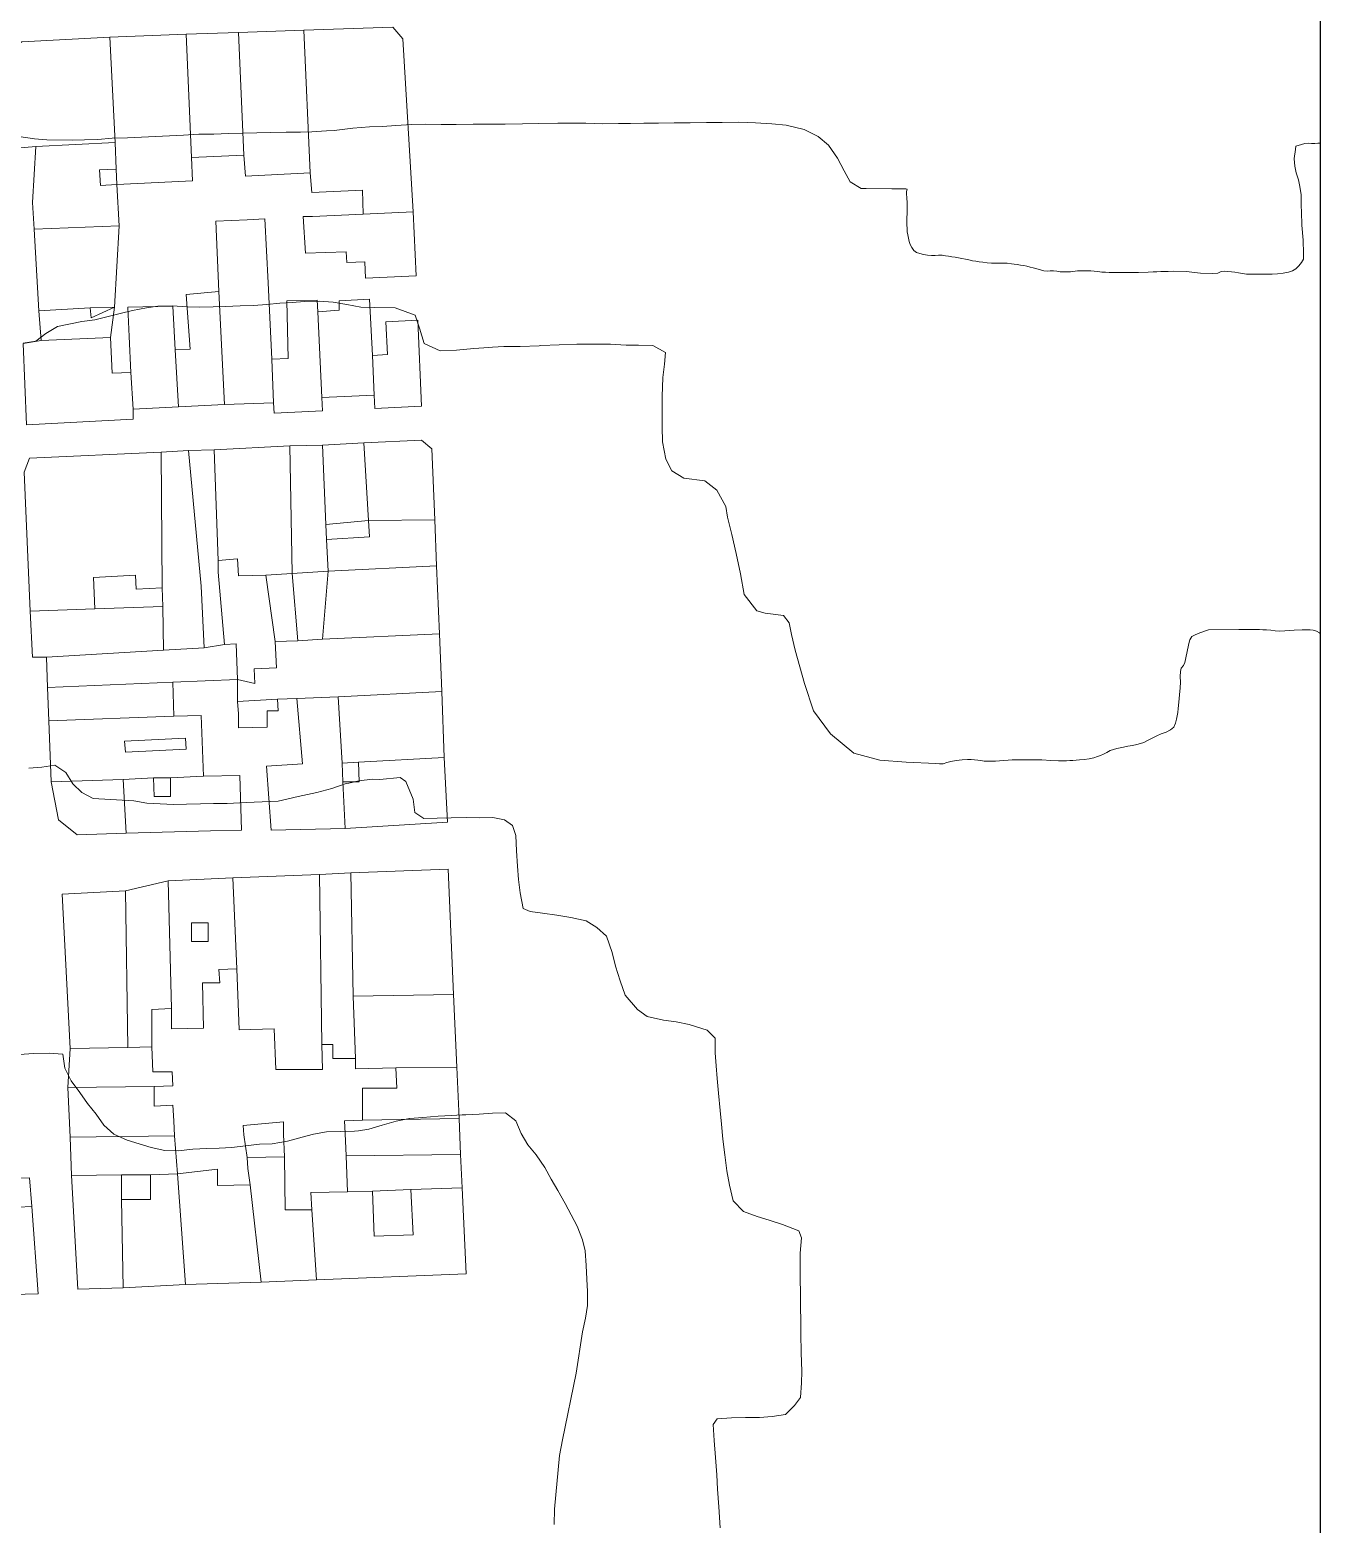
# Model space of a CAD drawing. Header units: kilometres. Extents: x 1172416 to 1173653, y 1051621 to 1052799.
# Drawn here: x 1173446.1 to 1173652.9, y 1052056.6 to 1052296.2 of the extents above; entities that cross this region are included whole.
import ezdxf

# ---------------------------------------------------------------- set-up
doc = ezdxf.new("R2010")
doc.units = ezdxf.units.KM
doc.header["$MEASUREMENT"] = 0
doc.layers.add('borde', color=1, linetype='Continuous')
doc.layers.add('terreno', color=7, linetype='Continuous')
doc.layers.add('edificios', color=44, linetype='Continuous', lineweight=5)

msp = doc.modelspace()

# ---------------------------------------------------------------- linework, layer by layer
at = {"layer": 'borde', "elevation": -10}
msp.add_lwpolyline([(1172415.94072, 1052798.73106), (1173652.93033, 1052798.73106), (1173652.93033, 1051620.96949), (1172415.94072, 1051620.96949)], close=True, dxfattribs=at)
at = {"layer": 'edificios', "elevation": 50}
for points in [[(1173491, 1052273.25001), (1173490, 1052296.125), (1173504.25, 1052296.625), (1173505.875, 1052294.75001), (1173507.5, 1052267.00001), (1173499.5, 1052266.625), (1173499.375, 1052270.50001), (1173491.25, 1052270.125), (1173491, 1052273.25001)], [(1173459.75, 1052278.125), (1173447, 1052277.50001), (1173442.75, 1052277.125), (1173442.25, 1052290.75001), (1173443, 1052292.875), (1173444.75, 1052294.25001), (1173458.875, 1052295.00001), (1173459.75, 1052278.125)], [(1173458.875, 1052295.00001), (1173471.125, 1052295.50001), (1173472, 1052275.75001), (1173472.125, 1052272.00001), (1173460, 1052271.375), (1173459.875, 1052273.875), (1173459.75, 1052278.125), (1173458.875, 1052295.00001)], [(1173471.125, 1052295.50001), (1173479.5, 1052295.75001), (1173480.375, 1052276.125), (1173472, 1052275.75001), (1173471.125, 1052295.50001)], [(1173479.5, 1052295.75001), (1173490, 1052296.125), (1173491, 1052273.25001), (1173480.625, 1052272.75001), (1173480.375, 1052276.125), (1173479.5, 1052295.75001)], [(1173459.75, 1052278.125), (1173459.875, 1052273.875), (1173457.25, 1052273.75001), (1173457.375, 1052271.25001), (1173460, 1052271.375), (1173460.375, 1052264.75001), (1173446.75, 1052264.25001), (1173446.5, 1052268.50001), (1173447, 1052277.50001), (1173459.75, 1052278.125)], [(1173460, 1052271.375), (1173457.375, 1052271.25001), (1173457.25, 1052273.75001), (1173459.875, 1052273.875), (1173460, 1052271.375)], [(1173476.375, 1052254.25001), (1173475.875, 1052265.50001), (1173480.875, 1052265.75001), (1173483.75, 1052265.875), (1173484.25, 1052255.625), (1173484.875, 1052243.375), (1173485.125, 1052236.375), (1173477.25, 1052236.125), (1173476.375, 1052254.25001)], [(1173507.5, 1052267.00001), (1173508, 1052256.75001), (1173499.875, 1052256.375), (1173499.75, 1052259.00001), (1173496.875, 1052258.875), (1173496.75, 1052260.625), (1173490.25, 1052260.375), (1173489.875, 1052266.25001), (1173491.375, 1052266.25001), (1173499.5, 1052266.625), (1173507.5, 1052267.00001)], [(1173460.375, 1052264.75001), (1173459.625, 1052251.75001), (1173455.75, 1052251.625), (1173447.5, 1052251.125), (1173446.75, 1052264.25001), (1173460.375, 1052264.75001)], [(1173469.375, 1052244.875), (1173471.75, 1052245.00001), (1173471.125, 1052253.75001), (1173476.375, 1052254.25001), (1173477.25, 1052236.125), (1173469.875, 1052235.75001), (1173469.375, 1052244.875)], [(1173455.75, 1052251.625), (1173455.875, 1052250.00001), (1173459.625, 1052251.75001), (1173459, 1052246.875), (1173447.875, 1052246.375), (1173447.5, 1052251.125), (1173455.75, 1052251.625)], [(1173459.625, 1052251.75001), (1173455.875, 1052250.00001), (1173455.75, 1052251.625), (1173459.625, 1052251.75001)], [(1173462.25, 1052241.25001), (1173462, 1052247.00001), (1173461.75, 1052251.75001), (1173469, 1052251.875), (1173469.375, 1052244.875), (1173469.875, 1052235.75001), (1173462.625, 1052235.375), (1173462.25, 1052241.25001)], [(1173484.875, 1052243.375), (1173487.5, 1052243.50001), (1173487.25, 1052252.75001), (1173492.125, 1052252.875), (1173492.25, 1052251.00001), (1173492.875, 1052237.25001), (1173493, 1052235.125), (1173485.25, 1052234.75001), (1173485.125, 1052236.375), (1173484.875, 1052243.375)], [(1173492.25, 1052251.00001), (1173495.625, 1052251.25001), (1173495.625, 1052252.75001), (1173500.5, 1052253.00001), (1173501, 1052244.00001), (1173501.25, 1052237.625), (1173492.875, 1052237.25001), (1173492.25, 1052251.00001)], [(1173501, 1052244.00001), (1173503.375, 1052244.125), (1173503.125, 1052249.375), (1173508.25, 1052249.625), (1173508.875, 1052235.875), (1173501.375, 1052235.50001), (1173501.25, 1052237.625), (1173501, 1052244.00001)], [(1173459, 1052246.875), (1173459.25, 1052241.125), (1173462.25, 1052241.25001), (1173462.625, 1052235.375), (1173462.625, 1052233.75001), (1173445.5, 1052232.875), (1173445, 1052245.875), (1173447.875, 1052246.375), (1173459, 1052246.875)], [(1173475.625, 1052228.875), (1173487.75, 1052229.50001), (1173488.125, 1052209.00001), (1173483.875, 1052208.75001), (1173479.5, 1052208.625), (1173479.375, 1052211.375), (1173476.25, 1052211.125), (1173475.625, 1052228.875)], [(1173487.75, 1052229.50001), (1173493, 1052229.625), (1173493.5, 1052216.875), (1173493.625, 1052214.50001), (1173493.875, 1052209.375), (1173488.125, 1052209.00001), (1173487.75, 1052229.50001)], [(1173493, 1052229.625), (1173499.625, 1052230.00001), (1173500.375, 1052217.50001), (1173493.5, 1052216.875), (1173493, 1052229.625)], [(1173499.625, 1052230.00001), (1173508.875, 1052230.375), (1173510.5, 1052229.00001), (1173511, 1052217.625), (1173500.375, 1052217.50001), (1173499.625, 1052230.00001)], [(1173467.25, 1052206.75001), (1173463.125, 1052206.50001), (1173463, 1052208.75001), (1173456.25, 1052208.375), (1173456.5, 1052203.375), (1173446.125, 1052203.00001), (1173445.125, 1052225.25001), (1173446, 1052227.50001), (1173467.125, 1052228.50001), (1173467.25, 1052206.75001)], [(1173467.125, 1052228.50001), (1173471.5, 1052228.75001), (1173473.5, 1052207.00001), (1173474, 1052197.125), (1173467.5, 1052196.75001), (1173467.375, 1052203.75001), (1173467.25, 1052206.75001), (1173467.125, 1052228.50001)], [(1173471.5, 1052228.75001), (1173475.625, 1052228.875), (1173476.25, 1052211.125), (1173476.25, 1052209.25001), (1173477.25, 1052197.625), (1173474, 1052197.125), (1173473.5, 1052207.00001), (1173471.5, 1052228.75001)], [(1173511, 1052217.625), (1173511.25, 1052210.25001), (1173493.875, 1052209.375), (1173493.625, 1052214.50001), (1173500.5, 1052214.875), (1173500.375, 1052217.50001), (1173511, 1052217.625)], [(1173500.375, 1052217.50001), (1173500.5, 1052214.875), (1173493.625, 1052214.50001), (1173493.5, 1052216.875), (1173500.375, 1052217.50001)], [(1173483.875, 1052208.75001), (1173485.375, 1052198.125), (1173485.625, 1052193.875), (1173482, 1052193.75001), (1173482.125, 1052191.375), (1173479.375, 1052192.00001), (1173479.125, 1052197.75001), (1173477.25, 1052197.625), (1173476.25, 1052209.25001), (1173476.25, 1052211.125), (1173479.375, 1052211.375), (1173479.5, 1052208.625), (1173483.875, 1052208.75001)], [(1173467.375, 1052203.75001), (1173456.5, 1052203.375), (1173456.25, 1052208.375), (1173463, 1052208.75001), (1173463.125, 1052206.50001), (1173467.25, 1052206.75001), (1173467.375, 1052203.75001)], [(1173488.125, 1052209.00001), (1173489, 1052198.25001), (1173485.375, 1052198.125), (1173483.875, 1052208.75001), (1173488.125, 1052209.00001)], [(1173493.875, 1052209.375), (1173493, 1052198.50001), (1173489, 1052198.25001), (1173488.125, 1052209.00001), (1173493.875, 1052209.375)], [(1173511.25, 1052210.25001), (1173511.75, 1052199.375), (1173493, 1052198.50001), (1173493.875, 1052209.375), (1173511.25, 1052210.25001)], [(1173467.375, 1052203.75001), (1173467.5, 1052196.75001), (1173448.75, 1052195.625), (1173446.5, 1052195.625), (1173446.125, 1052203.00001), (1173456.5, 1052203.375), (1173467.375, 1052203.75001)], [(1173511.75, 1052199.375), (1173512.125, 1052190.125), (1173495.5, 1052189.25001), (1173488.875, 1052189.00001), (1173485.75, 1052188.875), (1173479.375, 1052188.50001), (1173479.375, 1052192.00001), (1173482.125, 1052191.375), (1173482, 1052193.75001), (1173485.625, 1052193.875), (1173485.375, 1052198.125), (1173489, 1052198.25001), (1173493, 1052198.50001), (1173511.75, 1052199.375)], [(1173477.25, 1052197.625), (1173479.125, 1052197.75001), (1173479.375, 1052192.00001), (1173469, 1052191.625), (1173448.875, 1052190.75001), (1173448.75, 1052195.625), (1173467.5, 1052196.75001), (1173474, 1052197.125), (1173477.25, 1052197.625)], [(1173469, 1052191.625), (1173469.125, 1052186.125), (1173449.125, 1052185.375), (1173448.875, 1052190.75001), (1173469, 1052191.625)], [(1173485.75, 1052188.875), (1173485.875, 1052187.00001), (1173484.125, 1052187.00001), (1173484.125, 1052184.375), (1173479.5, 1052184.25001), (1173479.5, 1052186.50001), (1173479.375, 1052188.50001), (1173485.75, 1052188.875)], [(1173495.5, 1052189.25001), (1173496.125, 1052178.625), (1173496.25, 1052175.625), (1173496.625, 1052168.125), (1173484.75, 1052167.875), (1173484, 1052178.125), (1173489.75, 1052178.50001), (1173488.875, 1052189.00001), (1173495.5, 1052189.25001)], [(1173512.125, 1052190.125), (1173512.5, 1052179.50001), (1173498.75, 1052178.75001), (1173496.125, 1052178.625), (1173495.5, 1052189.25001), (1173512.125, 1052190.125)], [(1173469.125, 1052186.125), (1173473.5, 1052186.25001), (1173473.875, 1052176.50001), (1173468.625, 1052176.25001), (1173465.875, 1052176.25001), (1173461, 1052176.00001), (1173449.5, 1052175.625), (1173449.125, 1052185.375), (1173469.125, 1052186.125)], [(1173461.375, 1052180.375), (1173471.125, 1052180.875), (1173471, 1052182.625), (1173461.25, 1052182.125), (1173461.375, 1052180.375)], [(1173461.375, 1052180.375), (1173461.25, 1052182.125), (1173471, 1052182.625), (1173471.125, 1052180.875), (1173461.375, 1052180.375)], [(1173512.5, 1052179.50001), (1173513, 1052169.125), (1173496.625, 1052168.125), (1173496.25, 1052175.625), (1173498.875, 1052175.625), (1173498.75, 1052178.75001), (1173512.5, 1052179.50001)], [(1173498.75, 1052178.75001), (1173498.875, 1052175.625), (1173496.25, 1052175.625), (1173496.125, 1052178.625), (1173498.75, 1052178.75001)], [(1173461, 1052176.00001), (1173461.5, 1052167.375), (1173453.625, 1052167.125), (1173450.625, 1052169.50001), (1173449.5, 1052175.625), (1173461, 1052176.00001)], [(1173473.875, 1052176.50001), (1173479.75, 1052176.625), (1173480, 1052167.875), (1173475, 1052167.75001), (1173461.5, 1052167.375), (1173461, 1052176.00001), (1173465.875, 1052176.25001), (1173466, 1052173.25001), (1173468.625, 1052173.25001), (1173468.625, 1052176.25001), (1173473.875, 1052176.50001)], [(1173468.625, 1052176.25001), (1173468.625, 1052173.25001), (1173466, 1052173.25001), (1173465.875, 1052176.25001), (1173468.625, 1052176.25001)], [(1173468.25, 1052159.75001), (1173478.625, 1052160.25001), (1173479.25, 1052145.625), (1173476.375, 1052145.50001), (1173476.5, 1052143.375), (1173473.75, 1052143.375), (1173473.875, 1052136.125), (1173468.75, 1052136.00001), (1173468.75, 1052139.25001), (1173468.25, 1052159.75001)], [(1173478.625, 1052160.25001), (1173492.5, 1052160.75001), (1173492.875, 1052133.50001), (1173493, 1052129.50001), (1173485.5, 1052129.50001), (1173485.25, 1052136.00001), (1173479.625, 1052135.875), (1173479.25, 1052145.625), (1173478.625, 1052160.25001)], [(1173492.5, 1052160.75001), (1173497.5, 1052161.00001), (1173497.875, 1052141.25001), (1173498.25, 1052131.25001), (1173494.625, 1052131.25001), (1173494.625, 1052133.50001), (1173492.875, 1052133.50001), (1173492.5, 1052160.75001)], [(1173497.5, 1052161.00001), (1173513.125, 1052161.625), (1173514, 1052141.50001), (1173497.875, 1052141.25001), (1173497.5, 1052161.00001)], [(1173461.75, 1052133.00001), (1173452.5, 1052132.875), (1173451.25, 1052157.625), (1173461.375, 1052158.125), (1173461.75, 1052133.00001)], [(1173461.375, 1052158.125), (1173468.25, 1052159.75001), (1173468.75, 1052139.25001), (1173465.625, 1052139.125), (1173465.625, 1052133.125), (1173461.75, 1052133.00001), (1173461.375, 1052158.125)], [(1173474.625, 1052150.00001), (1173474.625, 1052153.00001), (1173472, 1052153.00001), (1173472, 1052150.00001), (1173474.625, 1052150.00001)], [(1173474.625, 1052150.00001), (1173472, 1052150.00001), (1173472, 1052153.00001), (1173474.625, 1052153.00001), (1173474.625, 1052150.00001)], [(1173479.25, 1052145.625), (1173479.625, 1052135.875), (1173485.25, 1052136.00001), (1173485.5, 1052129.50001), (1173493, 1052129.50001), (1173492.875, 1052133.50001), (1173494.625, 1052133.50001), (1173494.625, 1052131.25001), (1173498.25, 1052131.25001), (1173498.25, 1052129.625), (1173504.75, 1052129.75001), (1173504.875, 1052126.50001), (1173499.375, 1052126.50001), (1173499.375, 1052121.375), (1173496.5, 1052121.25001), (1173496.625, 1052119.25001), (1173496.75, 1052115.625), (1173497, 1052109.875), (1173491.125, 1052109.75001), (1173491.25, 1052107.00001), (1173487, 1052107.00001), (1173486.875, 1052115.50001), (1173486.75, 1052119.125), (1173486.75, 1052121.125), (1173480.25, 1052120.50001), (1173480.375, 1052119.00001), (1173480.875, 1052115.375), (1173481, 1052113.625), (1173481.375, 1052111.00001), (1173476.125, 1052110.875), (1173476.125, 1052113.50001), (1173469.75, 1052112.75001), (1173469.25, 1052118.875), (1173469.125, 1052121.25001), (1173469, 1052123.75001), (1173466, 1052123.625), (1173466, 1052126.75001), (1173469, 1052126.875), (1173468.875, 1052129.125), (1173465.75, 1052129.125), (1173465.625, 1052133.125), (1173465.625, 1052139.125), (1173468.75, 1052139.25001), (1173468.75, 1052136.00001), (1173473.875, 1052136.125), (1173473.75, 1052143.375), (1173476.5, 1052143.375), (1173476.375, 1052145.50001), (1173479.25, 1052145.625)], [(1173514, 1052141.50001), (1173514.5, 1052129.875), (1173504.75, 1052129.75001), (1173498.25, 1052129.625), (1173498.25, 1052131.25001), (1173497.875, 1052141.25001), (1173514, 1052141.50001)], [(1173465.625, 1052133.125), (1173465.75, 1052129.125), (1173468.875, 1052129.125), (1173469, 1052126.875), (1173466, 1052126.75001), (1173452.125, 1052126.625), (1173452.5, 1052132.875), (1173461.75, 1052133.00001), (1173465.625, 1052133.125)], [(1173514.5, 1052129.875), (1173514.875, 1052121.625), (1173499.375, 1052121.375), (1173499.375, 1052126.50001), (1173504.875, 1052126.50001), (1173504.75, 1052129.75001), (1173514.5, 1052129.875)], [(1173466, 1052126.75001), (1173466, 1052123.625), (1173469, 1052123.75001), (1173469.125, 1052121.25001), (1173469.25, 1052118.875), (1173452.5, 1052118.625), (1173452.125, 1052126.625), (1173466, 1052126.75001)], [(1173486.875, 1052115.50001), (1173480.875, 1052115.375), (1173480.375, 1052119.00001), (1173480.25, 1052120.50001), (1173486.75, 1052121.125), (1173486.75, 1052119.125), (1173486.875, 1052115.50001)], [(1173514.875, 1052121.625), (1173515.125, 1052115.875), (1173496.75, 1052115.625), (1173496.625, 1052119.25001), (1173496.5, 1052121.25001), (1173499.375, 1052121.375), (1173514.875, 1052121.625)], [(1173469.25, 1052118.875), (1173469.75, 1052112.75001), (1173465.375, 1052112.625), (1173460.75, 1052112.625), (1173452.75, 1052112.50001), (1173452.5, 1052118.625), (1173469.25, 1052118.875)], [(1173486.875, 1052115.50001), (1173487, 1052107.00001), (1173491.25, 1052107.00001), (1173492, 1052095.75001), (1173483.125, 1052095.375), (1173481.375, 1052111.00001), (1173481, 1052113.625), (1173480.875, 1052115.375), (1173486.875, 1052115.50001)], [(1173515.125, 1052115.875), (1173515.375, 1052110.50001), (1173507.125, 1052110.25001), (1173501, 1052110.00001), (1173497, 1052109.875), (1173496.75, 1052115.625), (1173515.125, 1052115.875)], [(1173446, 1052112.125), (1173446.375, 1052107.50001), (1173435.375, 1052107.00001), (1173433.375, 1052111.875), (1173435.125, 1052112.00001), (1173446, 1052112.125)], [(1173460.75, 1052112.625), (1173460.75, 1052108.625), (1173461, 1052094.50001), (1173453.75, 1052094.25001), (1173452.75, 1052112.50001), (1173460.75, 1052112.625)], [(1173469.75, 1052112.75001), (1173471, 1052095.00001), (1173461, 1052094.50001), (1173460.75, 1052108.625), (1173465.375, 1052108.625), (1173465.375, 1052112.625), (1173469.75, 1052112.75001)], [(1173465.375, 1052112.625), (1173465.375, 1052108.625), (1173460.75, 1052108.625), (1173460.75, 1052112.625), (1173465.375, 1052112.625)], [(1173481.375, 1052111.00001), (1173483.125, 1052095.375), (1173471, 1052095.00001), (1173469.75, 1052112.75001), (1173476.125, 1052113.50001), (1173476.125, 1052110.875), (1173481.375, 1052111.00001)], [(1173515.375, 1052110.50001), (1173516, 1052096.75001), (1173492, 1052095.75001), (1173491.25, 1052107.00001), (1173491.125, 1052109.75001), (1173497, 1052109.875), (1173501, 1052110.00001), (1173501.25, 1052102.75001), (1173507.5, 1052103.00001), (1173507.125, 1052110.25001), (1173515.375, 1052110.50001)], [(1173507.125, 1052110.25001), (1173507.5, 1052103.00001), (1173501.25, 1052102.75001), (1173501, 1052110.00001), (1173507.125, 1052110.25001)], [(1173446.375, 1052107.50001), (1173447.375, 1052093.50001), (1173441.125, 1052093.375), (1173435.375, 1052107.00001), (1173446.375, 1052107.50001)]]:
    msp.add_lwpolyline(points, dxfattribs=at)
at = {"layer": 'terreno', "lineweight": 0, "ltscale": 2090}
for points, elevation in [([(1173440.29707, 1052279.67645), (1173446.78594, 1052278.72041), (1173448.77075, 1052278.5746), (1173452.97131, 1052278.51903), (1173454.83731, 1052278.54566), (1173456.93604, 1052278.63438), (1173459.26624, 1052278.84318), (1173461.71624, 1052278.87852), (1173470.69292, 1052279.30009), (1173473.14037, 1052279.45243), (1173475.53138, 1052279.48651), (1173477.92112, 1052279.57957), (1173480.25412, 1052279.61337), (1173482.46987, 1052279.70363), (1173484.68586, 1052279.73588), (1173487.13488, 1052279.77122), (1173489.46787, 1052279.80502), (1173491.27588, 1052279.83139), (1173493.60635, 1052279.98118), (1173494.82806, 1052280.06285), (1173497.84658, 1052280.42584), (1173500.53982, 1052280.63232), (1173502.60666, 1052280.69888), (1173504.76209, 1052280.85487), (1173507.32151, 1052281.01573), (1173509.47736, 1052281.08271), (1173511.99483, 1052281.01835), (1173514.42089, 1052281.04259), (1173517.11694, 1052281.07006), (1173519.588, 1052281.0945), (1173522.28428, 1052281.07697), (1173525.06933, 1052281.10487), (1173527.67519, 1052281.17594), (1173530.68525, 1052281.20687), (1173532.97631, 1052281.22947), (1173535.22357, 1052281.20787), (1173537.87505, 1052281.14413), (1173540.43611, 1052281.16999), (1173542.36816, 1052281.18993), (1173544.5252, 1052281.21092), (1173546.86126, 1052281.23473), (1173549.37731, 1052281.26037), (1173551.93837, 1052281.28623), (1173554.54444, 1052281.3123), (1173557.06049, 1052281.33793), (1173559.71156, 1052281.36421), (1173562.40803, 1052281.30169), (1173565.01614, 1052281.10375), (1173567.31022, 1052280.90235), (1173570.19263, 1052280.21263), (1173572.44987, 1052279.11201), (1173574.08257, 1052277.69046), (1173575.54138, 1052275.59307), (1173576.59476, 1052273.58179), (1173577.55589, 1052271.83912), (1173579.31992, 1052270.77821), (1173580.13402, 1052270.76797), (1173584.26267, 1052270.69309), (1173584.51167, 1052270.69523), (1173585.81809, 1052270.71586), (1173586.48334, 1052270.72653), (1173586.72621, 1052270.64997), (1173586.64038, 1052270.28573), (1173586.62493, 1052269.91646), (1173586.66754, 1052269.24194), (1173586.72175, 1052268.48047), (1173586.74209, 1052267.75834), (1173586.73938, 1052267.19246), (1173586.69798, 1052266.6659), (1173586.67864, 1052266.12644), (1173586.67003, 1052265.53669), (1173586.67666, 1052264.93385), (1173586.69489, 1052264.34522), (1173586.72783, 1052263.81551), (1173586.81586, 1052263.30588), (1173586.91408, 1052262.79196), (1173587.02068, 1052262.26792), (1173587.18385, 1052261.76464), (1173587.46697, 1052261.27657), (1173587.7954, 1052260.82691), (1173588.22572, 1052260.51404), (1173588.74763, 1052260.32445), (1173589.35645, 1052260.15558), (1173589.98443, 1052260.06248), (1173590.60962, 1052260.03003), (1173591.19433, 1052260.03024), (1173591.76961, 1052260.08474), (1173592.32934, 1052260.04399), (1173592.84653, 1052259.97722), (1173593.35191, 1052259.90222), (1173593.86318, 1052259.81541), (1173594.40398, 1052259.7214), (1173594.95147, 1052259.6256), (1173595.50081, 1052259.52481), (1173596.05951, 1052259.41621), (1173596.61745, 1052259.29279), (1173597.17466, 1052259.18285), (1173597.717, 1052259.08502), (1173598.25822, 1052259.00786), (1173598.83175, 1052258.93901), (1173599.5245, 1052258.85888), (1173600.24736, 1052258.79205), (1173600.94964, 1052258.77763), (1173601.61227, 1052258.77645), (1173602.74512, 1052258.77478), (1173603.44132, 1052258.68707), (1173603.86302, 1052258.6321), (1173604.36688, 1052258.5636), (1173604.89731, 1052258.47854), (1173605.42229, 1052258.38297), (1173605.93045, 1052258.28265), (1173606.43038, 1052258.16145), (1173606.94366, 1052258.03782), (1173607.50822, 1052257.88692), (1173608.07552, 1052257.69004), (1173608.64597, 1052257.56316), (1173609.15978, 1052257.50354), (1173609.6644, 1052257.55921), (1173610.17265, 1052257.55057), (1173610.71207, 1052257.50171), (1173611.25868, 1052257.41474), (1173611.89904, 1052257.38254), (1173612.90719, 1052257.40171), (1173614.00676, 1052257.54714), (1173615.01235, 1052257.5768), (1173615.6376, 1052257.56852), (1173616.16773, 1052257.54998), (1173616.71294, 1052257.51316), (1173617.31676, 1052257.45445), (1173617.93142, 1052257.35712), (1173618.54449, 1052257.31512), (1173619.13312, 1052257.29451), (1173619.7152, 1052257.28754), (1173620.4914, 1052257.2898), (1173622.04432, 1052257.29565), (1173623.79139, 1052257.3059), (1173625.34916, 1052257.34445), (1173626.15009, 1052257.37216), (1173626.76115, 1052257.40432), (1173627.36908, 1052257.42963), (1173627.9652, 1052257.45023), (1173628.55901, 1052257.46248), (1173629.43583, 1052257.47953), (1173631.44395, 1052257.44583), (1173633.73397, 1052257.1894), (1173635.72941, 1052257.12446), (1173636.55584, 1052257.18963), (1173637.0752, 1052257.44289), (1173637.60972, 1052257.48186), (1173638.15494, 1052257.44539), (1173638.70491, 1052257.38643), (1173639.26362, 1052257.314), (1173639.86842, 1052257.2233), (1173640.48199, 1052257.10679), (1173641.13667, 1052257.04381), (1173641.92509, 1052257.00046), (1173642.74614, 1052257.00227), (1173643.51868, 1052257.00634), (1173644.09721, 1052257.00901), (1173644.6272, 1052257.01947), (1173645.22217, 1052257.03338), (1173646.07541, 1052257.06834), (1173646.98695, 1052257.17923), (1173647.85056, 1052257.35041), (1173648.50426, 1052257.53261), (1173649.02201, 1052257.88404), (1173649.49659, 1052258.3781), (1173649.93493, 1052258.88717), (1173650.24215, 1052259.42096), (1173650.2915, 1052260.31692), (1173650.22396, 1052262.44942), (1173650.01583, 1052264.88679), (1173649.93193, 1052267.02556), (1173649.91612, 1052267.95673), (1173649.91454, 1052268.58575), (1173649.89832, 1052269.20839), (1173649.86857, 1052269.80497), (1173649.79868, 1052270.39218), (1173649.701, 1052271.07528), (1173649.49041, 1052272.13555), (1173649.09803, 1052273.25781), (1173648.89099, 1052274.30909), (1173648.80685, 1052274.94908), (1173648.78085, 1052275.48883), (1173648.83223, 1052276.0191), (1173648.90556, 1052276.57757), (1173649.03444, 1052277.56033), (1173649.97136, 1052277.81193), (1173650.50306, 1052277.9548), (1173651.00918, 1052278.0445), (1173651.53851, 1052277.98127), (1173652.05889, 1052277.97835), (1173652.56867, 1052277.9992), (1173652.93033, 1052278.01335)], 30), ([(1173444.98537, 1052245.97183), (1173447.02203, 1052246.29327), (1173448.63764, 1052247.48282), (1173450.4885, 1052248.61847), (1173454.38501, 1052249.43257), (1173456.48092, 1052249.69627), (1173460.54961, 1052250.68917), (1173462.52546, 1052251.18434), (1173464.73557, 1052251.62461), (1173466.59851, 1052251.88424), (1173468.8725, 1052251.91778), (1173471.26633, 1052251.77684), (1173473.2496, 1052251.74702), (1173475.4666, 1052251.77928), (1173477.4486, 1052251.80846), (1173479.78008, 1052251.95825), (1173481.93807, 1052251.99024), (1173484.03555, 1052252.13696), (1173486.13273, 1052252.34268), (1173488.11321, 1052252.48786), (1173490.09467, 1052252.63303), (1173492.42767, 1052252.66683), (1173494.7045, 1052252.52437), (1173496.86838, 1052252.14734), (1173499.14955, 1052251.71387), (1173501.30782, 1052251.68685), (1173504.63338, 1052251.61825), (1173507.85494, 1052250.46507), (1173508.55073, 1052248.36015), (1173509.29418, 1052245.89641), (1173511.82285, 1052244.70804), (1173514.47249, 1052244.8253), (1173517.25552, 1052245.0782), (1173519.63191, 1052245.2462), (1173520.21976, 1052245.28794), (1173522.06038, 1052245.39546), (1173524.66644, 1052245.42251), (1173527.7211, 1052245.54266), (1173528.00805, 1052245.55799), (1173530.90955, 1052245.70943), (1173533.7394, 1052245.78353), (1173536.30047, 1052245.80938), (1173536.38848, 1052245.8088), (1173539.13174, 1052245.79249), (1173541.64962, 1052245.63813), (1173543.62688, 1052245.61328), (1173545.96314, 1052245.59208), (1173547.95259, 1052244.44421), (1173547.79111, 1052242.60033), (1173547.54309, 1052240.44103), (1173547.43901, 1052237.42934), (1173547.42191, 1052234.64307), (1173547.44368, 1052232.53103), (1173547.5127, 1052230.15017), (1173548.02778, 1052227.33336), (1173548.99643, 1052225.47672), (1173550.89603, 1052224.29842), (1173554.25819, 1052223.87995), (1173556.18638, 1052222.35777), (1173557.63953, 1052219.75231), (1173557.92451, 1052218.03351), (1173558.62642, 1052215.25456), (1173559.28658, 1052212.2054), (1173559.99256, 1052208.97745), (1173560.56596, 1052205.65787), (1173562.59133, 1052203.01606), (1173563.96618, 1052202.63738), (1173566.89112, 1052202.26189), (1173567.80153, 1052201.10303), (1173568.17908, 1052199.26464), (1173568.74372, 1052196.75408), (1173569.49022, 1052194.06535), (1173570.23571, 1052191.37661), (1173571.68412, 1052186.989), (1173574.40234, 1052183.30833), (1173578.16983, 1052180.23354), (1173582.31831, 1052179.11165), (1173586.58415, 1052178.78037), (1173587.74754, 1052178.71475), (1173590.15616, 1052178.61489), (1173591.27975, 1052178.53958), (1173591.91584, 1052178.49702), (1173592.50194, 1052178.51724), (1173593.07297, 1052178.73739), (1173593.71288, 1052178.87353), (1173594.58397, 1052179.01257), (1173595.51354, 1052179.15755), (1173596.3783, 1052179.18539), (1173596.97322, 1052179.17514), (1173597.50096, 1052179.13274), (1173598.02621, 1052179.0855), (1173598.54484, 1052179.02856), (1173599.05944, 1052178.94377), (1173599.59795, 1052178.91392), (1173600.22001, 1052178.90964), (1173600.86405, 1052178.94746), (1173601.51607, 1052178.98898), (1173602.20272, 1052179.03899), (1173602.89743, 1052179.11038), (1173603.57101, 1052179.13966), (1173604.15052, 1052179.14785), (1173604.70595, 1052179.13341), (1173605.26167, 1052179.13281), (1173605.817, 1052179.14039), (1173606.37263, 1052179.15646), (1173607.06933, 1052179.16201), (1173608.33154, 1052179.13485), (1173609.73402, 1052179.01434), (1173610.99558, 1052178.98584), (1173611.6921, 1052178.99072), (1173612.24772, 1052179.00864), (1173612.79399, 1052179.03133), (1173613.30458, 1052179.05503), (1173613.80564, 1052179.08717), (1173614.35748, 1052179.1284), (1173615.11259, 1052179.1914), (1173615.91346, 1052179.30245), (1173616.65966, 1052179.48841), (1173617.22042, 1052179.65751), (1173617.71449, 1052179.86199), (1173618.21571, 1052180.07632), (1173618.7426, 1052180.32327), (1173619.25541, 1052180.62384), (1173619.80203, 1052180.82288), (1173620.33155, 1052180.97217), (1173620.86142, 1052181.0798), (1173621.4251, 1052181.19458), (1173622.12435, 1052181.33117), (1173622.86151, 1052181.45108), (1173623.56102, 1052181.6015), (1173624.12822, 1052181.74846), (1173624.64567, 1052181.94938), (1173625.15427, 1052182.18541), (1173625.67746, 1052182.44185), (1173626.1937, 1052182.72126), (1173626.75025, 1052183.00635), (1173627.46216, 1052183.32734), (1173628.23951, 1052183.58628), (1173628.9529, 1052183.97944), (1173629.48664, 1052184.40494), (1173629.75494, 1052185.02789), (1173629.90675, 1052185.64814), (1173630.02675, 1052186.19241), (1173630.12298, 1052186.72005), (1173630.19703, 1052187.35827), (1173630.30381, 1052188.41634), (1173630.40476, 1052189.57889), (1173630.49212, 1052190.69204), (1173630.52988, 1052191.60945), (1173630.47116, 1052192.48241), (1173630.5296, 1052193.29057), (1173630.67276, 1052193.83627), (1173631.04187, 1052194.24901), (1173631.23017, 1052194.72625), (1173631.35466, 1052195.23452), (1173631.46913, 1052195.74825), (1173631.5781, 1052196.2618), (1173631.67657, 1052196.77262), (1173631.7507, 1052197.28666), (1173631.85846, 1052197.80737), (1173632.01967, 1052198.37733), (1173632.35711, 1052198.93475), (1173632.89769, 1052199.21394), (1173633.65651, 1052199.48289), (1173635.05348, 1052199.97813), (1173639.89891, 1052200.02982), (1173642.30856, 1052200.03455), (1173643.1908, 1052200.03246), (1173643.74393, 1052200.01286), (1173644.32374, 1052199.99004), (1173645.00935, 1052199.9407), (1173645.71877, 1052199.82381), (1173646.44048, 1052199.79264), (1173647.26855, 1052199.82398), (1173648.75253, 1052199.96153), (1173650.07948, 1052199.99158), (1173650.79871, 1052199.99033), (1173651.33077, 1052199.98279), (1173651.82409, 1052199.9229), (1173652.32442, 1052199.75004), (1173652.84978, 1052199.49912), (1173652.93033, 1052199.41955)], 20), ([(1173445.9139, 1052177.79841), (1173447.95336, 1052177.94386), (1173450.04802, 1052178.26658), (1173451.81442, 1052177.12467), (1173452.95006, 1052175.2748), (1173454.36954, 1052173.89527), (1173456.19213, 1052172.93064), (1173462.7303, 1052172.55785), (1173464.8362, 1052172.18057), (1173466.93674, 1052172.0943), (1173469.09629, 1052172.00828), (1173471.19629, 1052172.03899), (1173473.4123, 1052172.07126), (1173475.51103, 1052172.15996), (1173477.6693, 1052172.13296), (1173480.72582, 1052172.28511), (1173485.88798, 1052172.54301), (1173489.0959, 1052173.2579), (1173492.05106, 1052173.91562), (1173494.49236, 1052174.53497), (1173496.75486, 1052175.32549), (1173497.20145, 1052175.42156), (1173498.79098, 1052175.76294), (1173501.00291, 1052176.02818), (1173502.17017, 1052175.98759), (1173505.4529, 1052176.3108), (1173506.36094, 1052175.66796), (1173507.51622, 1052172.8141), (1173507.80701, 1052170.70531), (1173509.20961, 1052169.73073), (1173511.36545, 1052169.7977), (1173513.6125, 1052169.8201), (1173515.99335, 1052169.88912), (1173518.15061, 1052169.86611), (1173520.30665, 1052169.88809), (1173522.15842, 1052169.53462), (1173523.45567, 1052168.63557), (1173523.97526, 1052167.00385), (1173524.09069, 1052164.53422), (1173524.24993, 1052162.10878), (1173524.40591, 1052159.95435), (1173524.6979, 1052157.79956), (1173525.17255, 1052155.28858), (1173526.25465, 1052154.85055), (1173528.23516, 1052154.55569), (1173530.57487, 1052154.21949), (1173532.78079, 1052153.83767), (1173535.25734, 1052153.3231), (1173536.9743, 1052152.27697), (1173538.51686, 1052150.88501), (1173539.39714, 1052148.2429), (1173539.95934, 1052146.04634), (1173540.70116, 1052143.71762), (1173541.53279, 1052141.4343), (1173543.49864, 1052139.11825), (1173545.0281, 1052137.96423), (1173547.63985, 1052137.40629), (1173549.66535, 1052137.11263), (1173551.78128, 1052136.72939), (1173554.63074, 1052135.80751), (1173555.93677, 1052134.52446), (1173555.96057, 1052132.18841), (1173556.11635, 1052130.07799), (1173556.27172, 1052128.05756), (1173556.47553, 1052125.72334), (1173556.72863, 1052122.89431), (1173556.92961, 1052120.7401), (1173557.17885, 1052118.31608), (1173557.47349, 1052115.80226), (1173557.81435, 1052113.24466), (1173558.24196, 1052110.95748), (1173558.80662, 1052108.44692), (1173560.48676, 1052106.71158), (1173562.65156, 1052105.92453), (1173564.58951, 1052105.31546), (1173566.75289, 1052104.61741), (1173569.32473, 1052103.61024), (1173569.78494, 1052102.49129), (1173569.58516, 1052100.0632), (1173569.56256, 1052097.81593), (1173569.58229, 1052095.9289), (1173569.60489, 1052093.63783), (1173569.62891, 1052091.25678), (1173569.64905, 1052089.27974), (1173569.67104, 1052087.12268), (1173569.74596, 1052084.11282), (1173569.8221, 1052081.05796), (1173569.79542, 1052079.26071), (1173569.63942, 1052076.87782), (1173568.67728, 1052075.59629), (1173567.19584, 1052074.15734), (1173565.08603, 1052073.86654), (1173563.02062, 1052073.70999), (1173560.81957, 1052073.6878), (1173558.57372, 1052073.6204), (1173556.23828, 1052073.46258), (1173555.61844, 1052072.55766), (1173555.77928, 1052069.99722), (1173555.98576, 1052067.30398), (1173556.19487, 1052064.47476), (1173556.30746, 1052062.18412), (1173556.51556, 1052059.35588), (1173556.72916, 1052055.98763)], 10)]:
    msp.add_lwpolyline(points, dxfattribs=dict(at, elevation=elevation))
msp.add_lwpolyline([(1173444.42029, 1052131.87133), (1173446.63449, 1052132.07759), (1173449.1415, 1052132.1142), (1173451.36031, 1052131.97145), (1173451.68483, 1052129.70079), (1173452.70628, 1052127.67438), (1173454.07392, 1052125.82758), (1173455.32528, 1052124.03725), (1173456.69139, 1052122.30744), (1173457.94148, 1052120.57511), (1173459.53724, 1052119.14039), (1173461.65083, 1052118.17911), (1173463.5848, 1052117.56601), (1173465.5175, 1052117.01091), (1173467.68294, 1052116.5169), (1173469.84249, 1052116.43088), (1173472.17241, 1052116.69867), (1173474.44487, 1052116.84821), (1173476.42789, 1052116.87637), (1173478.46762, 1052116.96482), (1173480.62255, 1052117.22882), (1173482.89346, 1052117.49533), (1173484.93321, 1052117.58278), (1173487.37732, 1052118.02712), (1173489.70162, 1052118.64392), (1173491.56046, 1052119.13755), (1173493.59685, 1052119.517), (1173495.87087, 1052119.54951), (1173498.08787, 1052119.58179), (1173498.76449, 1052119.67591), (1173500.41553, 1052119.90657), (1173502.56456, 1052120.57956), (1173504.77187, 1052121.19482), (1173506.92304, 1052121.6238), (1173506.98199, 1052121.63507), (1173509.08045, 1052121.78178), (1173511.52664, 1052121.99312), (1173513.68312, 1052122.14011), (1173515.35292, 1052122.20684), (1173515.95685, 1052122.23163), (1173518.11359, 1052122.32161), (1173520.21105, 1052122.46833), (1173522.30978, 1052122.55705), (1173523.962, 1052121.2396), (1173524.80844, 1052119.21038), (1173525.88382, 1052117.41722), (1173527.24938, 1052115.80343), (1173528.61982, 1052113.78163), (1173529.63846, 1052111.93021), (1173530.7151, 1052110.07906), (1173531.91182, 1052107.99646), (1173532.87119, 1052106.20278), (1173533.83083, 1052104.35008), (1173534.67881, 1052102.20385), (1173535.11318, 1052100.40174), (1173535.26399, 1052098.07027), (1173535.35423, 1052095.85553), (1173535.44141, 1052093.8738), (1173535.47266, 1052091.6578), (1173535.1531, 1052089.61117), (1173534.65909, 1052087.44574), (1173533.64685, 1052080.78158), (1173531.46795, 1052070.13376), (1173530.97957, 1052067.61833), (1173530.17149, 1052058.97398), (1173530.14883, 1052056.52371)], dxfattribs=at)

doc.saveas('drawing.dxf')
